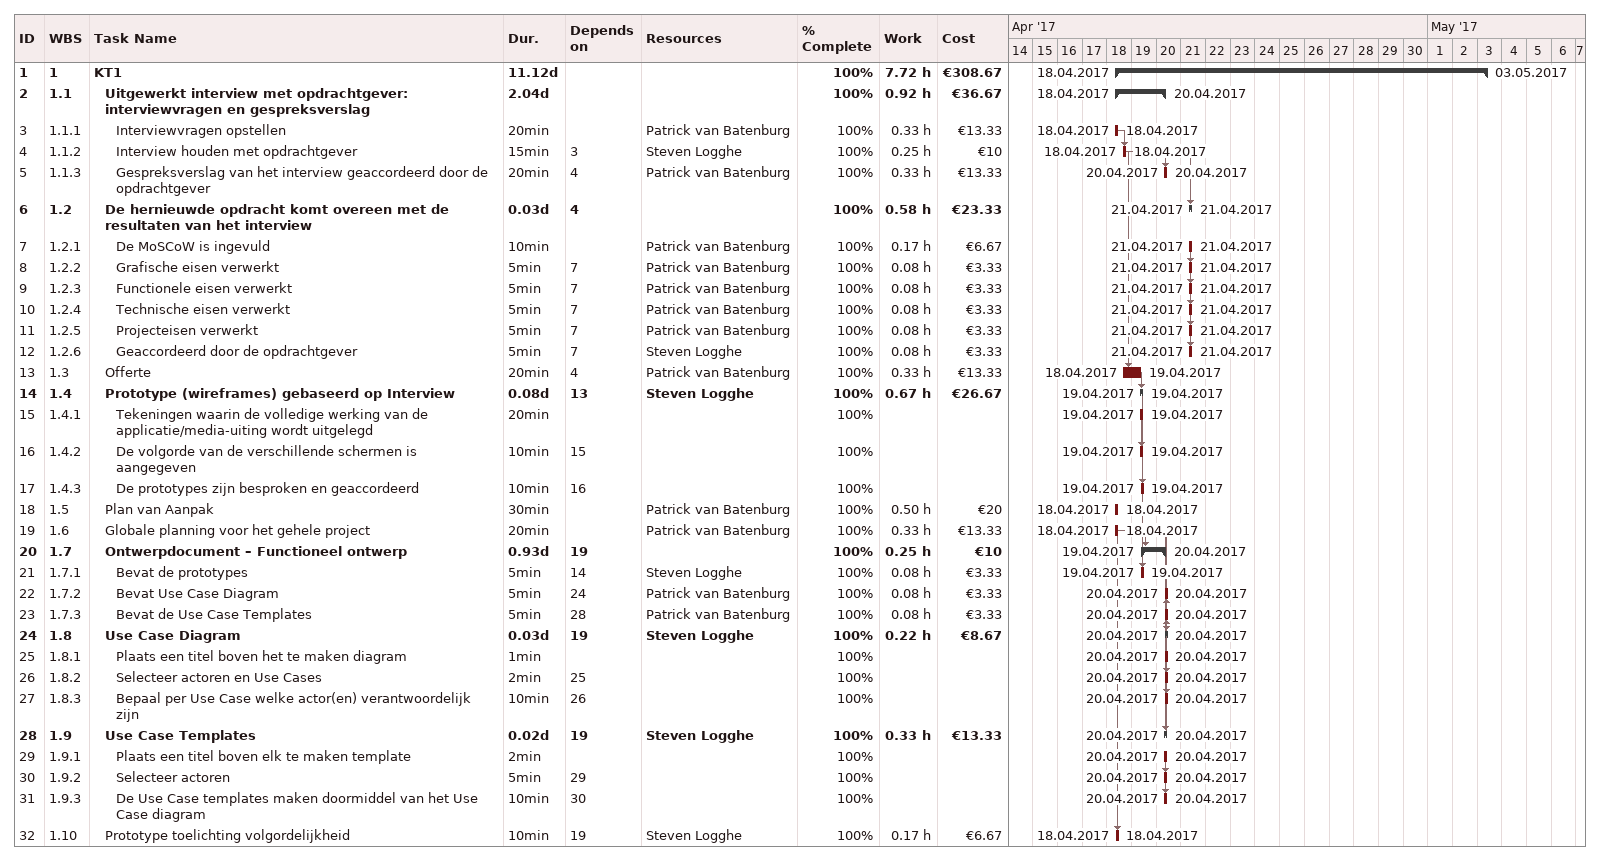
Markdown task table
| ID | WBS | Task | Duration | Start | Finish | Predecessors | Resources | % complete | Work (h) | Cost (€) |
|---|---|---|---|---|---|---|---|---|---|---|
| 1 | 1 | **KT1** | 11.12d | 2017-04-18 | 2017-05-03 |  |  | 100 | 7.72 | 308.67 |
| 2 | 1.1 | **Uitgewerkt interview met opdrachtgever: interviewvragen en gespreksverslag** | 2.04d | 2017-04-18 | 2017-04-20 |  |  | 100 | 0.92 | 36.67 |
| 3 | 1.1.1 | Interviewvragen opstellen | 20min | 2017-04-18 | 2017-04-18 |  | Patrick van Batenburg | 100 | 0.33 | 13.33 |
| 4 | 1.1.2 | Interview houden met opdrachtgever | 15min | 2017-04-18 | 2017-04-18 | 3 | Steven Logghe | 100 | 0.25 | 10 |
| 5 | 1.1.3 | Gespreksverslag van het interview geaccordeerd door de opdrachtgever | 20min | 2017-04-20 | 2017-04-20 | 4 | Patrick van Batenburg | 100 | 0.33 | 13.33 |
| 6 | 1.2 | **De hernieuwde opdracht komt overeen met de resultaten van het interview** | 0.03d | 2017-04-21 | 2017-04-21 | 4 |  | 100 | 0.58 | 23.33 |
| 7 | 1.2.1 | De MoSCoW is ingevuld | 10min | 2017-04-21 | 2017-04-21 |  | Patrick van Batenburg | 100 | 0.17 | 6.67 |
| 8 | 1.2.2 | Grafische eisen verwerkt | 5min | 2017-04-21 | 2017-04-21 | 7 | Patrick van Batenburg | 100 | 0.08 | 3.33 |
| 9 | 1.2.3 | Functionele eisen verwerkt | 5min | 2017-04-21 | 2017-04-21 | 7 | Patrick van Batenburg | 100 | 0.08 | 3.33 |
| 10 | 1.2.4 | Technische eisen verwerkt | 5min | 2017-04-21 | 2017-04-21 | 7 | Patrick van Batenburg | 100 | 0.08 | 3.33 |
| 11 | 1.2.5 | Projecteisen verwerkt | 5min | 2017-04-21 | 2017-04-21 | 7 | Patrick van Batenburg | 100 | 0.08 | 3.33 |
| 12 | 1.2.6 | Geaccordeerd door de opdrachtgever | 5min | 2017-04-21 | 2017-04-21 | 7 | Steven Logghe | 100 | 0.08 | 3.33 |
| 13 | 1.3 | Offerte | 20min | 2017-04-18 | 2017-04-19 | 4 | Patrick van Batenburg | 100 | 0.33 | 13.33 |
| 14 | 1.4 | **Prototype (wireframes) gebaseerd op Interview** | 0.08d | 2017-04-19 | 2017-04-19 | 13 | Steven Logghe | 100 | 0.67 | 26.67 |
| 15 | 1.4.1 | Tekeningen waarin de volledige werking van de applicatie/media-uiting wordt uitgelegd | 20min | 2017-04-19 | 2017-04-19 |  |  | 100 |  |  |
| 16 | 1.4.2 | De volgorde van de verschillende schermen is aangegeven | 10min | 2017-04-19 | 2017-04-19 | 15 |  | 100 |  |  |
| 17 | 1.4.3 | De prototypes zijn besproken en geaccordeerd | 10min | 2017-04-19 | 2017-04-19 | 16 |  | 100 |  |  |
| 18 | 1.5 | Plan van Aanpak | 30min | 2017-04-18 | 2017-04-18 |  | Patrick van Batenburg | 100 | 0.50 | 20 |
| 19 | 1.6 | Globale planning voor het gehele project | 20min | 2017-04-18 | 2017-04-18 |  | Patrick van Batenburg | 100 | 0.33 | 13.33 |
| 20 | 1.7 | **Ontwerpdocument – Functioneel ontwerp** | 0.93d | 2017-04-19 | 2017-04-20 | 19 |  | 100 | 0.25 | 10 |
| 21 | 1.7.1 | Bevat de prototypes | 5min | 2017-04-19 | 2017-04-19 | 14 | Steven Logghe | 100 | 0.08 | 3.33 |
| 22 | 1.7.2 | Bevat Use Case Diagram | 5min | 2017-04-20 | 2017-04-20 | 24 | Patrick van Batenburg | 100 | 0.08 | 3.33 |
| 23 | 1.7.3 | Bevat de Use Case Templates | 5min | 2017-04-20 | 2017-04-20 | 28 | Patrick van Batenburg | 100 | 0.08 | 3.33 |
| 24 | 1.8 | **Use Case Diagram** | 0.03d | 2017-04-20 | 2017-04-20 | 19 | Steven Logghe | 100 | 0.22 | 8.67 |
| 25 | 1.8.1 | Plaats een titel boven het te maken diagram | 1min | 2017-04-20 | 2017-04-20 |  |  | 100 |  |  |
| 26 | 1.8.2 | Selecteer actoren en Use Cases | 2min | 2017-04-20 | 2017-04-20 | 25 |  | 100 |  |  |
| 27 | 1.8.3 | Bepaal per Use Case welke actor(en) verantwoordelijk zijn | 10min | 2017-04-20 | 2017-04-20 | 26 |  | 100 |  |  |
| 28 | 1.9 | **Use Case Templates** | 0.02d | 2017-04-20 | 2017-04-20 | 19 | Steven Logghe | 100 | 0.33 | 13.33 |
| 29 | 1.9.1 | Plaats een titel boven elk te maken template | 2min | 2017-04-20 | 2017-04-20 |  |  | 100 |  |  |
| 30 | 1.9.2 | Selecteer actoren | 5min | 2017-04-20 | 2017-04-20 | 29 |  | 100 |  |  |
| 31 | 1.9.3 | De Use Case templates maken doormiddel van het Use Case diagram | 10min | 2017-04-20 | 2017-04-20 | 30 |  | 100 |  |  |
| 32 | 1.10 | Prototype toelichting volgordelijkheid | 10min | 2017-04-18 | 2017-04-18 | 19 | Steven Logghe | 100 | 0.17 | 6.67 |
